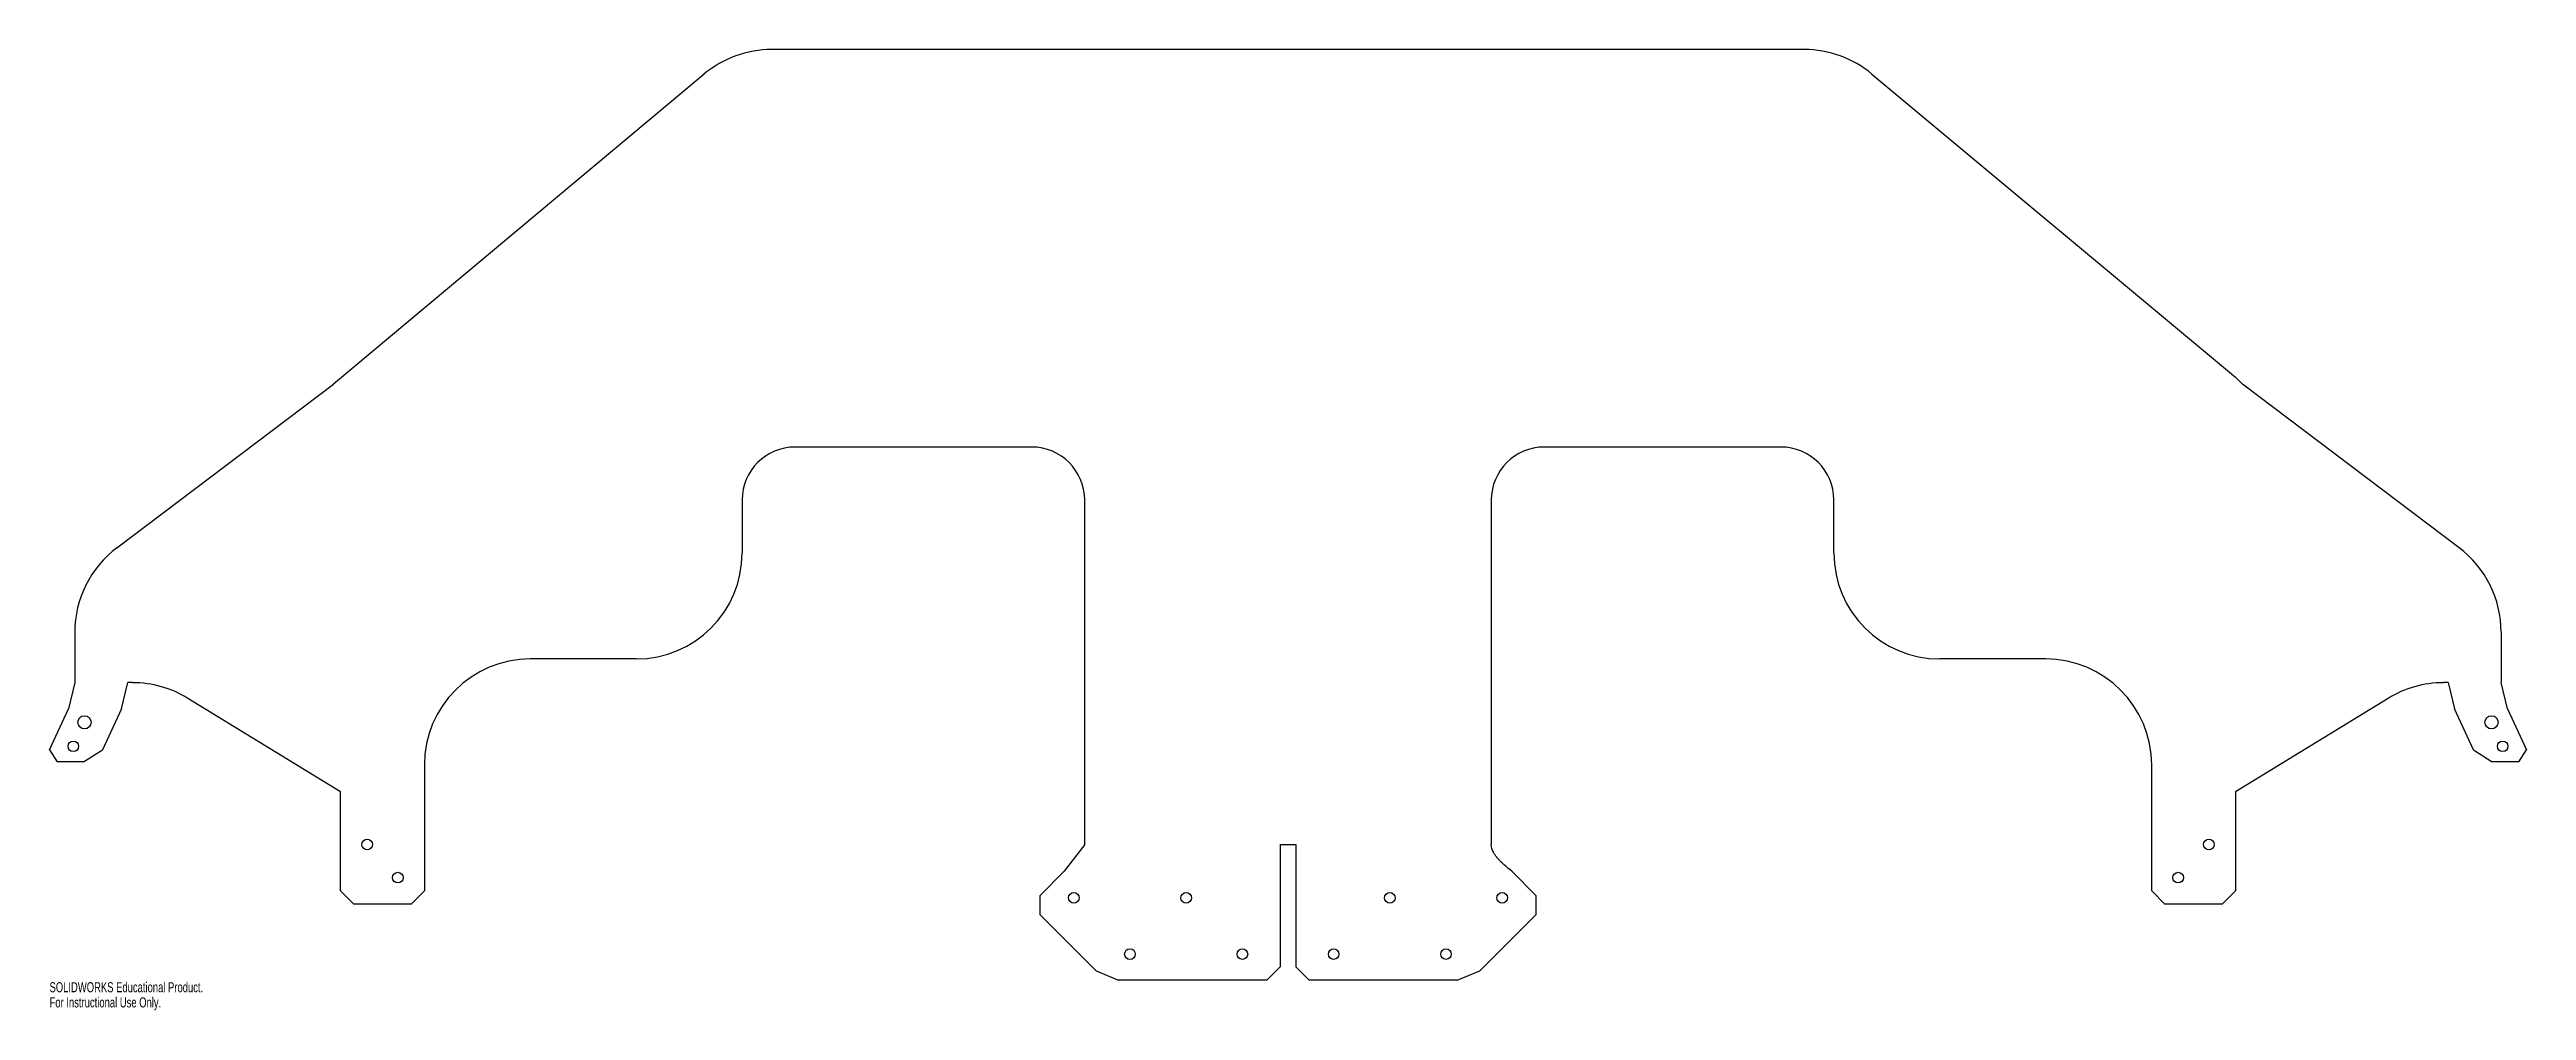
# Model space of a CAD drawing. Header units: inches. Extents: x -23.5 to 23.3, y -3.1 to 15.
import ezdxf

# ---------------------------------------------------------------- set-up
doc = ezdxf.new("R2010")
doc.units = ezdxf.units.IN
doc.header["$MEASUREMENT"] = 0
doc.styles.add('SLDTEXTSTYLE0', font='TXT', dxfattribs={"width": 0.7})

msp = doc.modelspace()

# ---------------------------------------------------------------- linework, layer by layer
at = {"color": 7, "linetype": 'Continuous', "lineweight": 25}
for p, q in [((9.642, 15), (-9.846, 15)), ((-11.128, 14.535), (-18.125, 8.687)), ((10.922, 14.536), (17.783, 8.819)), ((-22.212, 5.6), (-18.125, 8.687)), ((17.919, 8.687), (17.783, 8.819)), ((22.007, 5.6), (17.919, 8.687)), ((-4.941, 7.5), (-9.408, 7.5)), ((9.203, 7.5), (4.735, 7.5)), ((-10.408, 6.5), (-10.408, 5.5)), ((-3.941, 0), (-3.941, 6.5)), ((3.735, 6.5), (3.735, 0)), ((10.203, 5.5), (10.203, 6.5)), ((-23.007, 4.004), (-23.007, 3.053)), ((22.801, 4.004), (22.801, 3.053)), ((-12.408, 3.5), (-14.408, 3.5)), ((14.203, 3.5), (12.203, 3.5)), ((-23.007, 3.053), (-23.123, 2.562)), ((-22.123, 2.562), (-22.007, 3.053)), ((-21.916, 3.053), (-22.007, 3.053)), ((21.801, 3.053), (21.711, 3.053)), ((21.801, 3.053), (21.918, 2.562)), ((22.918, 2.562), (22.801, 3.053)), ((-23.484, 1.788), (-23.123, 2.562)), ((-22.123, 2.562), (-22.484, 1.788)), ((-17.988, 0.99), (-20.871, 2.757)), ((20.665, 2.757), (17.783, 0.99)), ((22.278, 1.788), (21.918, 2.562)), ((22.918, 2.562), (23.278, 1.788)), ((-23.484, 1.788), (-23.34, 1.562)), ((-22.84, 1.562), (-23.34, 1.562)), ((-22.84, 1.562), (-22.484, 1.788)), ((-16.408, 1.5), (-16.408, -0.876)), ((16.203, -0.876), (16.203, 1.5)), ((22.278, 1.788), (22.634, 1.562)), ((23.134, 1.562), (22.634, 1.562)), ((23.134, 1.562), (23.278, 1.788)), ((-17.988, -0.876), (-17.988, 0.99)), ((17.783, 0.99), (17.783, -0.876)), ((-3.941, 0), (-4.326, -0.507)), ((-0.25, 0), (-0.25, -2.309)), ((-0.25, 0), (0.045, 0)), ((0.045, 0), (0.045, -2.309)), ((3.741, -0.052), (3.735, 0)), ((3.748, -0.078), (3.741, -0.052)), ((-17.988, -0.876), (-17.738, -1.126)), ((-16.658, -1.126), (-16.408, -0.876)), ((-4.787, -0.968), (-4.326, -0.507)), ((4.12, -0.507), (4.083, -0.475)), ((4.12, -0.507), (4.582, -0.968)), ((16.203, -0.876), (16.453, -1.126)), ((17.533, -1.126), (17.783, -0.876)), ((-16.658, -1.126), (-17.738, -1.126)), ((-4.787, -0.968), (-4.787, -1.322)), ((-3.727, -2.382), (-4.787, -1.322)), ((4.582, -1.322), (3.521, -2.382)), ((4.582, -1.322), (4.582, -0.968)), ((17.533, -1.126), (16.453, -1.126)), ((-0.5, -2.559), (-0.25, -2.309)), ((0.045, -2.309), (0.295, -2.559)), ((-3.727, -2.382), (-3.3, -2.559)), ((-0.5, -2.559), (-3.3, -2.559)), ((3.094, -2.559), (0.295, -2.559)), ((3.094, -2.559), (3.521, -2.382))]:
    msp.add_line(p, q, dxfattribs=at)
for centre, radius in [((-22.823, 2.305), 0.125), ((22.618, 2.305), 0.125), ((-23.035, 1.852), 0.1), ((22.829, 1.852), 0.1), ((-17.488, -0.001), 0.101), ((17.283, -0.001), 0.101), ((-16.908, -0.626), 0.101), ((-4.146, -1.008), 0.1), ((-2.025, -1.008), 0.101), ((1.819, -1.008), 0.1), ((3.941, -1.008), 0.101), ((16.703, -0.626), 0.101), ((-3.086, -2.069), 0.101), ((-0.964, -2.069), 0.1), ((0.759, -2.069), 0.1), ((2.88, -2.069), 0.1)]:
    msp.add_circle(centre, radius, dxfattribs=at)
for centre, radius, start, end in [((-9.846, 13), 2, 90, 129.888), ((9.642, 13), 2, 50.1944, 90), ((-9.408, 6.5), 1, 90, 180), ((-4.941, 6.5), 1, 0, 90), ((4.735, 6.5), 1, 90, 180), ((9.203, 6.5), 1, 0, 90), ((-21.007, 4.004), 2, 127.0622, 180), ((-12.408, 5.5), 2, 270, 0), ((12.203, 5.5), 2, 180, 270), ((20.801, 4.004), 2, 0, 52.9378), ((-14.408, 1.5), 2, 90, 180), ((14.203, 1.5), 2, 0, 90), ((-21.916, 1.052), 2, 58.4823, 90), ((21.711, 1.052), 2, 90, 121.5177)]:
    msp.add_arc(centre, radius, start, end, dxfattribs=at)
for points, knots in [([(3.777, -0.151), (3.771, -0.138), (3.765, -0.125), (3.757, -0.105), (3.752, -0.093), (3.748, -0.078)], [0, 0, 0, 0, 0.5, 0.5, 1, 1, 1, 1]), ([(4.083, -0.475), (4.046, -0.443), (4.013, -0.414), (3.971, -0.377), (3.958, -0.365), (3.941, -0.35), (3.936, -0.345), (3.928, -0.337), (3.926, -0.335), (3.922, -0.331), (3.921, -0.33), (3.919, -0.329), (3.919, -0.328), (3.918, -0.327), (3.917, -0.327), (3.917, -0.326), (3.917, -0.326), (3.902, -0.312), (3.889, -0.298), (3.87, -0.278), (3.864, -0.271), (3.855, -0.26), (3.852, -0.257), (3.846, -0.25), (3.843, -0.247), (3.828, -0.228), (3.817, -0.214), (3.797, -0.184), (3.787, -0.168), (3.777, -0.151)], [0, 0, 0, 0, 0.25, 0.25, 0.375, 0.375, 0.4375, 0.4375, 0.46875, 0.46875, 0.484375, 0.484375, 0.492188, 0.492188, 0.496094, 0.496094, 0.5, 0.5, 0.625, 0.625, 0.6875, 0.6875, 0.71875, 0.71875, 0.75, 0.75, 0.875, 0.875, 1, 1, 1, 1])]:
    msp.add_open_spline(points, degree=3, knots=knots, dxfattribs=at)

# ---------------------------------------------------------------- texts
at = {"color": 7, "linetype": 'Continuous', "char_height": 0.1903, "attachment_point": 1, "style": 'SLDTEXTSTYLE0'}
for s, insert in [('SOLIDWORKS Educational Product.', (-23.484, -2.599)), ('For Instructional Use Only.', (-23.484, -2.885))]:
    msp.add_mtext(s, dxfattribs=dict(at, insert=insert))

doc.saveas('drawing.dxf')
